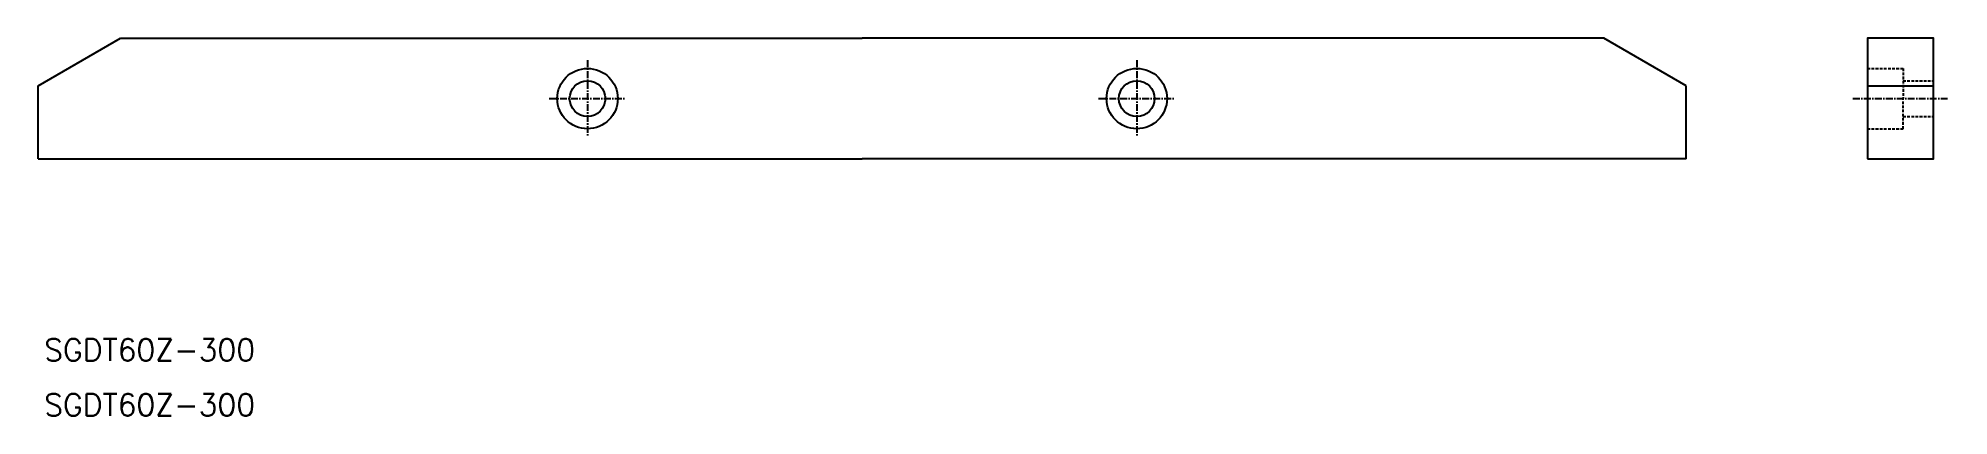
# Model space of a CAD drawing. Extents: x 0 to 348, y 0 to 69.
import ezdxf

# ---------------------------------------------------------------- set-up
doc = ezdxf.new("R2010")
doc.units = 0
doc.linetypes.add('CENTER', pattern=[2, 1.25, -0.25, 0.25, -0.25])
doc.linetypes.add('DASHED', pattern=[0.75, 0.5, -0.25])
doc.layers.get('0').update_dxf_attribs({"linetype": 'CONTINUOUS'})
doc.layers.add('CENTER', color=1, linetype='CENTER')
doc.layers.add('DASHED', color=3, linetype='DASHED')
doc.styles.get("Standard").update_dxf_attribs({"font": 'txt', "bigfont": 'BIGFONT'})

msp = doc.modelspace()

# ---------------------------------------------------------------- linework, layer by layer
at = {"color": 7, "linetype": 'CONTINUOUS'}
for p, q in [((0, 60.12), (15, 68.78)), ((15, 68.78), (150, 68.78)), ((285, 68.78), (150, 68.78)), ((300, 60.12), (285, 68.78)), ((0, 46.78), (0, 60.12)), ((300, 46.78), (300, 60.12)), ((333.01, 60.12), (345.01, 60.12)), ((0, 46.78), (150, 46.78)), ((300, 46.78), (150, 46.78))]:
    msp.add_line(p, q, dxfattribs=at)
msp.add_lwpolyline([(333.01, 46.78), (345.01, 46.78), (345.01, 68.78), (333.01, 68.78)], close=True, dxfattribs=at)
for centre, radius in [((100, 57.78), 5.5), ((200, 57.78), 5.5), ((100, 57.78), 3.25), ((200, 57.78), 3.25)]:
    msp.add_circle(centre, radius, dxfattribs=at)
at = {"layer": 'CENTER', "color": 1, "linetype": 'CENTER'}
for p, q in [((100, 64.78), (100, 50.78)), ((200, 64.78), (200, 50.78)), ((93, 57.78), (107, 57.78)), ((193, 57.78), (207, 57.78)), ((330.36, 57.78), (347.82, 57.78))]:
    msp.add_line(p, q, dxfattribs=at)
at = {"layer": 'DASHED', "color": 3, "linetype": 'DASHED'}
for p, q in [((333.01, 63.28), (339.51, 63.28)), ((339.51, 63.28), (339.51, 57.78)), ((339.51, 61.03), (345.01, 61.03)), ((339.51, 52.28), (339.51, 57.78)), ((333.01, 52.28), (339.51, 52.28)), ((339.51, 54.53), (345.01, 54.53))]:
    msp.add_line(p, q, dxfattribs=at)

# ---------------------------------------------------------------- texts
at = {"color": 7, "linetype": 'CONTINUOUS'}
for p in [(1.09, 10), (1.09, 0)]:
    msp.add_text('SGDT60Z-300', height=4, dxfattribs=at).set_placement(p)

doc.saveas('drawing.dxf')
